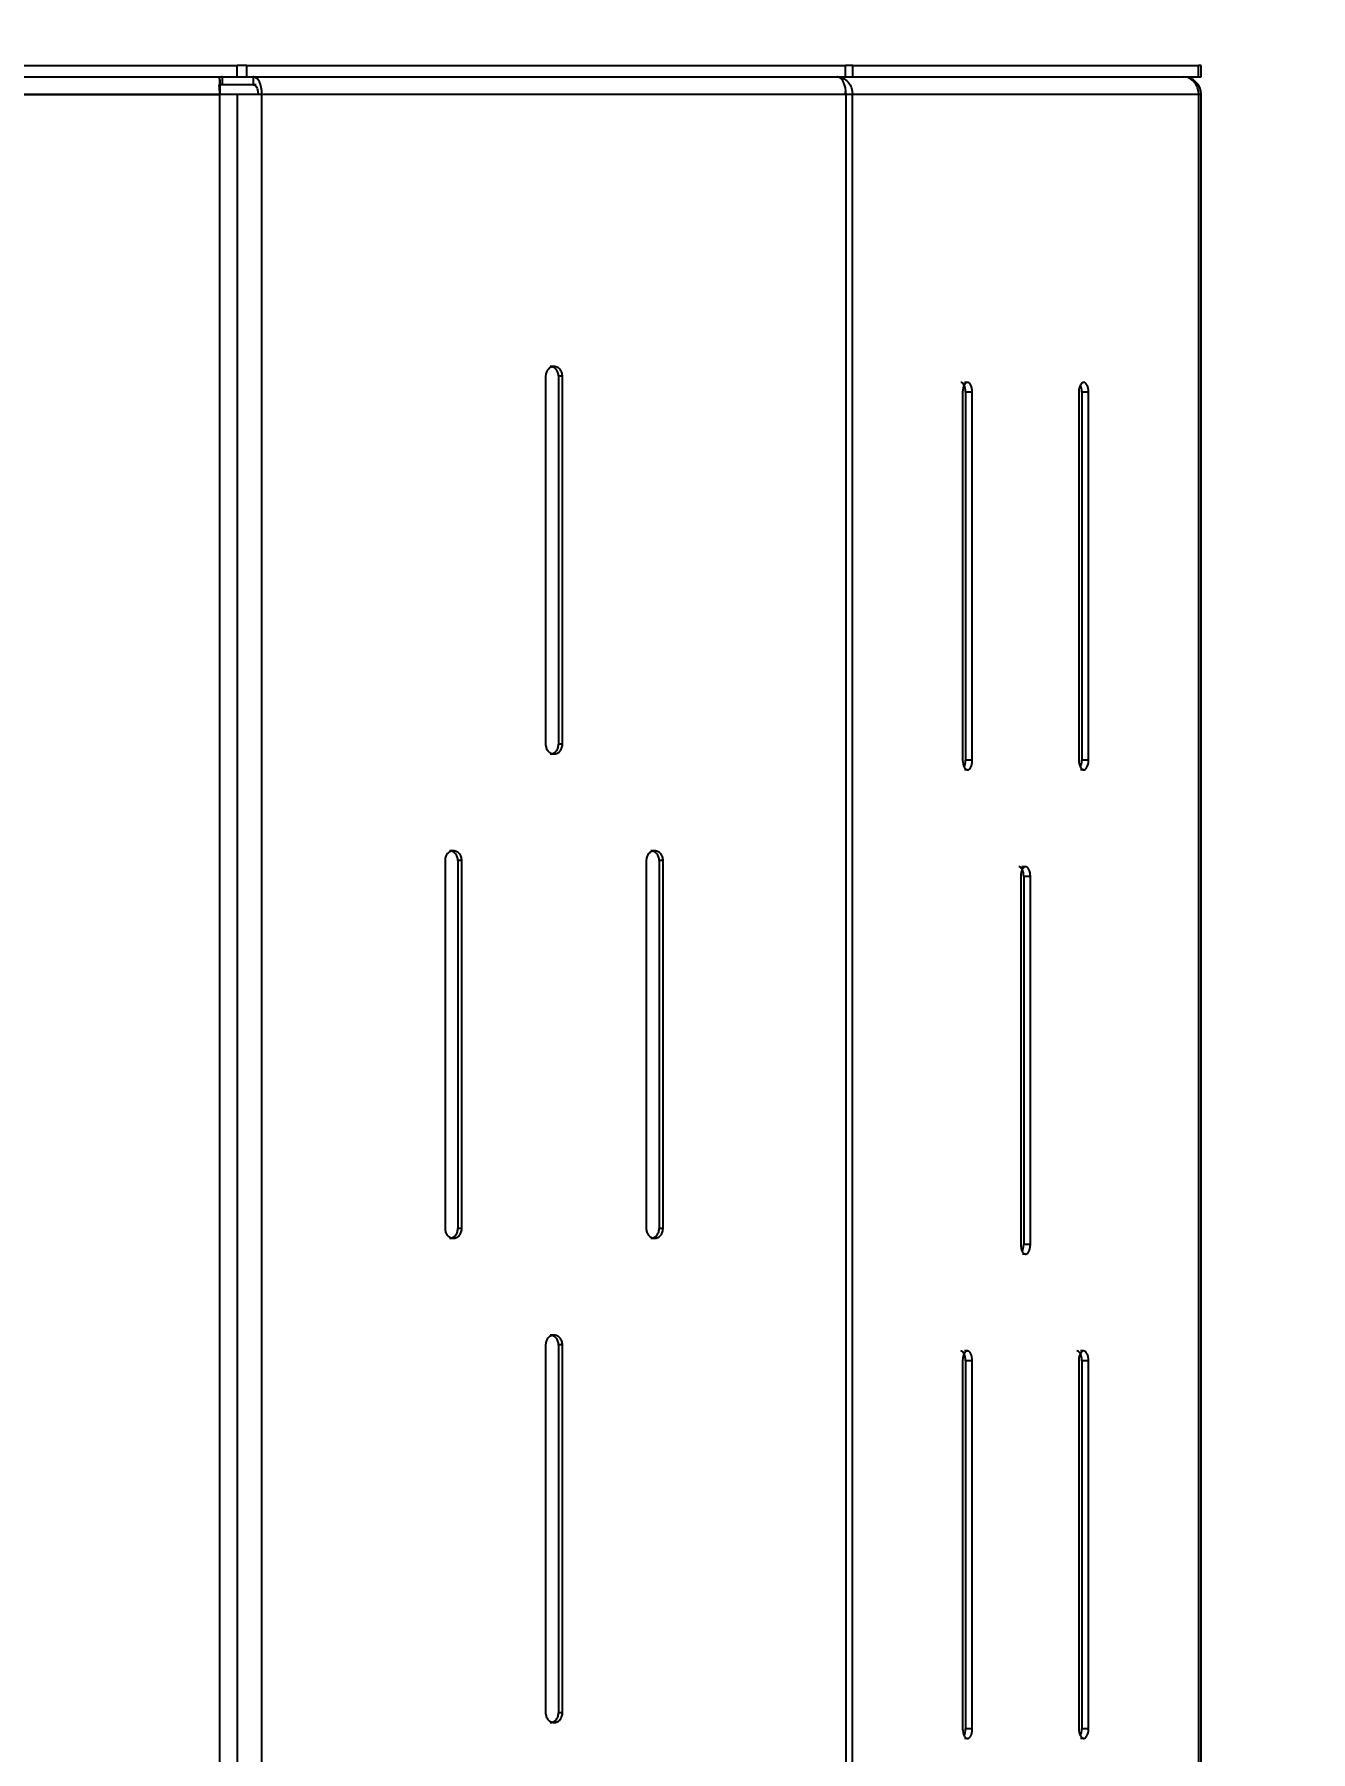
# Model space of a CAD drawing. Header units: millimetres. Extents: x 10366 to 13995, y 24552 to 29685.
# Drawn here: x 12905.9 to 13235.4, y 26584.9 to 27028.2 of the extents above; entities that cross this region are included whole.
import ezdxf

# ---------------------------------------------------------------- set-up
doc = ezdxf.new("R2010")
doc.units = ezdxf.units.MM
doc.header["$LTSCALE"] = 3
doc.layers.add('Default', color=7, linetype='Continuous')
doc.styles.get("Standard").update_dxf_attribs({"font": 'arial.ttf'})
doc.dimstyles.new('MATEUSZ', dxfattribs={"dimtxt": 35, "dimasz": 16, "dimexe": 0.18, "dimexo": 0.0625, "dimgap": 0.09, "dimtad": 0, "dimdec": 0, "dimdsep": 46, "dimtxsty": 'Standard', "dimblk": 'DOT', "dimcen": 0.09, "dimse1": 1, "dimse2": 1, "dimadec": 0, "dimazin": 0, "dimtfac": 1, "dimtdec": 0, "dimtofl": 0, "dimtmove": 0, "dimatfit": 3, "dimfxl": 1, "dimtolj": 1, "dimtzin": 0, "dimlwd": 9, "dimlwe": 9, "dimarcsym": 0})

# ---------------------------------------------------------------- blocks, each defined once
blk = doc.blocks.new('_Dot')
at = {"color": 0, "linetype": 'ByBlock', "lineweight": -2}
blk.add_line((-0.5, 0), (-1, 0), dxfattribs=at)
at = {"color": 0, "linetype": 'ByBlock', "const_width": 0.5}
blk.add_lwpolyline([(-0.25, 0, 1), (0.25, 0, 1)], format="xyb", close=True, dxfattribs=at)
blk = doc.blocks.new('*D28')
at = {"color": 0, "lineweight": 9, "transparency": 16777216}
for p, q in [((13327.85, 27004.16), (13327.85, 26708.71)), ((13327.85, 26336.16), (13327.85, 26631.61))]:
    blk.add_line(p, q, dxfattribs=at)
at = {"layer": 'Defpoints', "color": 0, "transparency": 16777216}
for p in [(13206.99, 27020.16), (13327.85, 27020.16), (13177.07, 26320.16)]:
    blk.add_point(p, dxfattribs=at)
at = {"color": 0, "lineweight": 9, "transparency": 16777216, "xscale": 16, "yscale": 16, "zscale": 16}
for p, rotation in [((13327.85, 27020.16), 90), ((13327.85, 26320.16), 270)]:
    blk.add_blockref('_Dot', p, dxfattribs=dict(at, rotation=rotation))
at = {"color": 0, "transparency": 16777216, "insert": (13327.85, 26670.16), "char_height": 35, "attachment_point": 5, "rotation": 90}
blk.add_mtext('\\A1;700', dxfattribs=at)

msp = doc.modelspace()

# ---------------------------------------------------------------- linework, layer by layer
at = {"layer": 'Default'}
for p, q in [((12779.75, 27020.16), (12958.24, 27020.16)), ((12779.75, 27017.16), (12958.24, 27017.16)), ((12954.4, 27017.16), (12954.4, 27015.16)), ((12958.24, 27017.16), (12958.24, 27020.16)), ((12960.74, 27017.16), (12960.74, 27020.16)), ((12960.74, 27020.16), (13115.32, 27020.16)), ((12960.74, 27017.16), (13115.32, 27017.16)), ((12962.4, 27017.16), (12962.4, 27015.16)), ((13115.32, 27017.16), (13115.32, 27020.16)), ((13117.15, 27017.16), (13117.15, 27020.16)), ((13117.15, 27020.16), (13206.4, 27020.16)), ((13117.15, 27017.16), (13206.4, 27017.16)), ((13206.4, 27017.16), (13206.4, 27020.16)), ((13207.07, 27017.16), (13207.07, 27020.16)), ((12784.24, 27012.67), (12953.74, 27012.67)), ((12953.73, 27012.67), (12784.25, 27012.67)), ((12953.73, 27016.41), (12953.73, 27012.68)), ((12953.73, 26397.16), (12953.73, 27012.67)), ((12963.13, 27015.16), (12954.4, 27015.16)), ((12962.4, 27015.16), (12954.4, 27015.16)), ((12958.22, 27012.67), (12958.22, 26397.16)), ((12963.13, 27015.16), (12962.4, 27015.16)), ((12964.65, 27012.67), (12963.65, 27012.67)), ((13115.44, 27012.67), (12964.65, 27012.67)), ((12964.65, 26397.16), (12964.65, 27012.67)), ((13115.44, 27012.67), (12964.65, 27012.67)), ((13117.08, 27012.67), (13115.35, 27012.67)), ((13115.44, 26397.16), (13115.44, 27012.67)), ((13206.47, 27012.67), (13117.08, 27012.67)), ((13206.47, 27012.67), (13117.08, 27012.67)), ((13117.08, 26397.16), (13117.08, 27012.67)), ((13207.07, 27012.67), (13206.19, 27012.67)), ((13206.47, 26397.16), (13206.47, 27012.67)), ((13207.07, 26397.16), (13207.07, 27012.67)), ((13040.04, 26942.42), (13039.04, 26942.42)), ((13037.88, 26939.92), (13037.88, 26844.92)), ((13041.21, 26939.92), (13041.21, 26844.92)), ((13042.21, 26939.92), (13041.21, 26939.92)), ((13042.21, 26844.92), (13042.21, 26939.92)), ((13146.77, 26938.32), (13146, 26938.32)), ((13145.52, 26935.82), (13145.52, 26840.82)), ((13146.29, 26935.82), (13146.29, 26840.82)), ((13148.02, 26935.82), (13146.29, 26935.82)), ((13148.02, 26840.82), (13148.02, 26935.82)), ((13175.52, 26935.82), (13175.52, 26840.82)), ((13176.29, 26935.82), (13176.29, 26840.82)), ((13178.02, 26935.82), (13176.29, 26935.82)), ((13178.02, 26840.82), (13178.02, 26935.82)), ((13042.21, 26844.92), (13041.21, 26844.92)), ((13040.04, 26842.42), (13039.04, 26842.42)), ((13148.02, 26840.82), (13146.29, 26840.82)), ((13178.02, 26840.82), (13176.29, 26840.82)), ((13146.77, 26838.32), (13146, 26838.32)), ((13176.77, 26838.32), (13175.99, 26838.32)), ((13014.06, 26817.42), (13013.06, 26817.42)), ((13066.02, 26817.42), (13065.02, 26817.42)), ((13011.9, 26814.92), (13011.9, 26719.92)), ((13015.23, 26814.92), (13015.23, 26719.92)), ((13016.23, 26814.92), (13015.23, 26814.92)), ((13016.23, 26719.92), (13016.23, 26814.92)), ((13063.86, 26814.92), (13063.86, 26719.92)), ((13067.19, 26814.92), (13067.19, 26719.92)), ((13068.19, 26814.92), (13067.19, 26814.92)), ((13068.19, 26719.92), (13068.19, 26814.92)), ((13161.77, 26813.32), (13160.79, 26813.32)), ((13160.52, 26810.82), (13160.52, 26715.82)), ((13161.29, 26810.82), (13161.29, 26715.82)), ((13163.02, 26810.82), (13161.29, 26810.82)), ((13163.02, 26715.82), (13163.02, 26810.82)), ((13016.23, 26719.92), (13015.23, 26719.92)), ((13068.19, 26719.92), (13067.19, 26719.92)), ((13014.06, 26717.42), (13013.06, 26717.42)), ((13066.02, 26717.42), (13065.02, 26717.42)), ((13163.02, 26715.82), (13161.29, 26715.82)), ((13161.77, 26713.32), (13161, 26713.32)), ((13037.88, 26689.92), (13037.88, 26594.92)), ((13040.04, 26692.42), (13039.04, 26692.42)), ((13041.21, 26689.92), (13041.21, 26594.92)), ((13042.21, 26689.92), (13041.21, 26689.92)), ((13042.21, 26594.92), (13042.21, 26689.92)), ((13145.52, 26685.82), (13145.52, 26590.82)), ((13146.77, 26688.32), (13146, 26688.32)), ((13146.29, 26685.82), (13146.29, 26590.82)), ((13148.02, 26685.82), (13146.29, 26685.82)), ((13148.02, 26590.82), (13148.02, 26685.82)), ((13175.52, 26685.82), (13175.52, 26590.82)), ((13176.77, 26688.32), (13175.99, 26688.32)), ((13176.29, 26685.82), (13176.29, 26590.82)), ((13178.02, 26685.82), (13176.29, 26685.82)), ((13178.02, 26590.82), (13178.02, 26685.82)), ((13040.04, 26592.42), (13039.04, 26592.42)), ((13042.21, 26594.92), (13041.21, 26594.92)), ((13146.77, 26588.32), (13146, 26588.32)), ((13148.02, 26590.82), (13146.29, 26590.82)), ((13176.77, 26588.32), (13175.99, 26588.32)), ((13178.02, 26590.82), (13176.29, 26590.82))]:
    msp.add_line(p, q, dxfattribs=at)
for points in [[(12954.4, 27017.16, 0), (12954.27, 27017.16, 0), (12954.14, 27017.13, 0), (12954.01, 27017.09, 0), (12953.88, 27017.04, 0), (12953.76, 27016.97, 0), (12953.63, 27016.89, 0), (12953.4, 27016.69, 0)], [(12953.73, 27016.41, 0), (12953.66, 27016.97, 0), (12953.64, 27017.05, 0), (12953.62, 27017.11, 0), (12953.61, 27017.14, 0), (12953.6, 27017.14, 0), (12953.6, 27017.15, 0), (12953.59, 27017.16, 0), (12953.59, 27017.16, 0), (12953.59, 27017.16, 0), (12953.58, 27017.16, 0), (12953.58, 27017.16, 0), (12953.58, 27017.16, 0), (12953.58, 27017.16, 0)], [(12960.74, 27020.16, 0), (12958.24, 27020.16, 0)], [(12958.24, 27017.16, 0), (12960.74, 27017.16, 0)], [(12964.65, 27012.67, 0), (12964.6, 27013.57, 0), (12964.47, 27014.42, 0), (12964.26, 27015.2, 0), (12963.98, 27015.88, 0), (12963.81, 27016.17, 0), (12963.63, 27016.43, 0), (12963.45, 27016.65, 0), (12963.25, 27016.83, 0), (12963.04, 27016.98, 0), (12962.83, 27017.08, 0), (12962.73, 27017.12, 0), (12962.62, 27017.14, 0), (12962.51, 27017.16, 0), (12962.4, 27017.16, 0)], [(13113.19, 27017.16, 0), (13113.54, 27017.14, 0), (13113.9, 27017.09, 0), (13114.26, 27016.99, 0), (13114.62, 27016.85, 0), (13114.98, 27016.66, 0), (13115.32, 27016.43, 0), (13115.64, 27016.16, 0), (13115.94, 27015.85, 0), (13116.21, 27015.5, 0), (13116.45, 27015.13, 0), (13116.65, 27014.74, 0), (13116.81, 27014.33, 0), (13116.93, 27013.91, 0), (13117.02, 27013.49, 0), (13117.08, 27012.67, 0)], [(13115.44, 27012.67, 0), (13115.4, 27013.49, 0), (13115.28, 27014.33, 0), (13115.07, 27015.13, 0), (13114.78, 27015.85, 0), (13114.61, 27016.16, 0), (13114.42, 27016.43, 0), (13114.22, 27016.66, 0), (13114.02, 27016.85, 0), (13113.81, 27016.99, 0), (13113.6, 27017.09, 0), (13113.5, 27017.12, 0), (13113.39, 27017.14, 0), (13113.29, 27017.16, 0), (13113.19, 27017.16, 0)], [(13117.15, 27020.16, 0), (13115.32, 27020.16, 0)], [(13115.32, 27017.16, 0), (13117.15, 27017.16, 0)], [(13206.47, 27012.67, 0), (13206.4, 27013.49, 0), (13206.19, 27014.33, 0), (13206.03, 27014.74, 0), (13205.83, 27015.13, 0), (13205.6, 27015.5, 0), (13205.33, 27015.85, 0), (13205.03, 27016.16, 0), (13204.7, 27016.43, 0), (13204.36, 27016.66, 0), (13204.01, 27016.85, 0), (13203.65, 27016.99, 0), (13203.28, 27017.09, 0), (13202.93, 27017.14, 0), (13202.58, 27017.16, 0)], [(13207.07, 27020.16, 0), (13207.07, 27020.16, 0), (13207.07, 27020.16, 0), (13207.07, 27020.16, 0), (13207.07, 27020.16, 0), (13207.07, 27020.16, 0), (13207.07, 27020.16, 0), (13207.07, 27020.16, 0), (13207.07, 27020.16, 0), (13207.07, 27020.16, 0), (13207.07, 27020.16, 0), (13207.07, 27020.16, 0), (13207.07, 27020.16, 0), (13207.06, 27020.16, 0), (13207.05, 27020.16, 0), (13206.99, 27020.16, 0), (13206.4, 27020.16, 0)], [(13206.4, 27017.16, 0), (13207.07, 27017.16, 0)], [(12953.73, 27012.68, 0), (12953.68, 27014.44, 0), (12953.63, 27014.98, 0), (12953.61, 27015.12, 0), (12953.6, 27015.14, 0), (12953.59, 27015.15, 0), (12953.59, 27015.16, 0), (12953.59, 27015.16, 0), (12953.58, 27015.16, 0), (12953.58, 27015.16, 0), (12953.58, 27015.16, 0), (12953.58, 27015.16, 0), (12953.58, 27015.16, 0), (12953.58, 27015.16, 0), (12953.58, 27015.16, 0)], [(12953.74, 27012.67, 0), (12953.73, 27016.41, 0)], [(12958.06, 27012.67, 0), (12958.22, 27012.67, 0), (12958.22, 27012.67, 0), (12958.22, 27012.67, 0), (12958.22, 27012.67, 0), (12958.22, 27012.67, 0), (12958.22, 27012.67, 0), (12958.22, 27012.67, 0), (12958.22, 27012.67, 0), (12958.22, 27012.67, 0), (12958.22, 27012.67, 0), (12958.22, 27012.67, 0), (12958.22, 27012.67, 0), (12958.22, 27012.67, 0), (12958.22, 27012.67, 0), (12958.22, 27012.67, 0), (12958.22, 27012.67, 0), (12958.22, 27012.67, 0), (12958.22, 27012.67, 0), (12958.22, 27012.67, 0), (12958.21, 27012.67, 0), (12958.17, 27012.67, 0), (12957.76, 27012.67, 0), (12953.73, 27012.67, 0)], [(12954.4, 27015.16, 0), (12954.31, 27015.16, 0), (12954.23, 27015.14, 0), (12954.14, 27015.11, 0), (12954.05, 27015.06, 0), (12953.97, 27015.01, 0), (12953.89, 27014.94, 0), (12953.81, 27014.86, 0), (12953.74, 27014.78, 0)], [(12964.65, 27012.67, 0), (12958.06, 27012.67, 0)], [(12962.4, 27015.16, 0), (12962.46, 27015.16, 0), (12962.53, 27015.15, 0), (12962.59, 27015.13, 0), (12962.65, 27015.11, 0), (12962.77, 27015.05, 0), (12962.89, 27014.97, 0), (12963, 27014.86, 0), (12963.1, 27014.73, 0), (12963.2, 27014.58, 0), (12963.37, 27014.23, 0), (12963.5, 27013.83, 0), (12963.6, 27013.38, 0), (12963.65, 27012.67, 0)], [(13115.35, 27012.67, 0), (13115.32, 27013.06, 0), (13115.25, 27013.43, 0)], [(13117.08, 27012.67, 0), (13115.44, 27012.67, 0)], [(13207.07, 27012.67, 0), (13207.07, 27012.67, 0), (13207.07, 27012.67, 0), (13207.07, 27012.67, 0), (13207.07, 27012.67, 0), (13207.07, 27012.67, 0), (13207.07, 27012.67, 0), (13207.07, 27012.67, 0), (13207.07, 27012.67, 0), (13207.07, 27012.67, 0), (13207.07, 27012.67, 0), (13207.07, 27012.67, 0), (13207.07, 27012.67, 0), (13207.06, 27012.67, 0), (13207.05, 27012.67, 0), (13207, 27012.67, 0), (13206.47, 27012.67, 0)], [(13040.04, 26942.42, 0), (13039.85, 26942.41, 0), (13039.65, 26942.38, 0), (13039.46, 26942.33, 0), (13039.27, 26942.25, 0), (13039.09, 26942.16, 0), (13038.91, 26942.05, 0), (13038.74, 26941.92, 0), (13038.59, 26941.77, 0), (13038.44, 26941.6, 0), (13038.3, 26941.41, 0), (13038.19, 26941.21, 0), (13038.09, 26941, 0), (13038.01, 26940.77, 0), (13037.94, 26940.52, 0), (13037.9, 26940.25, 0), (13037.88, 26939.92, 0)], [(13041.21, 26939.92, 0), (13041.21, 26939.98, 0), (13041.17, 26940.4, 0), (13041.12, 26940.63, 0), (13041.05, 26940.86, 0), (13040.95, 26941.09, 0), (13040.84, 26941.31, 0), (13040.7, 26941.52, 0), (13040.55, 26941.72, 0), (13040.37, 26941.89, 0), (13040.18, 26942.05, 0), (13039.97, 26942.18, 0), (13039.75, 26942.28, 0), (13039.52, 26942.36, 0), (13039.28, 26942.4, 0), (13039.04, 26942.42, 0)], [(13042.21, 26939.92, 0), (13042.21, 26939.98, 0), (13042.17, 26940.4, 0), (13042.12, 26940.63, 0), (13042.05, 26940.86, 0), (13041.95, 26941.09, 0), (13041.84, 26941.31, 0), (13041.7, 26941.52, 0), (13041.55, 26941.72, 0), (13041.37, 26941.89, 0), (13041.18, 26942.05, 0), (13040.97, 26942.18, 0), (13040.75, 26942.28, 0), (13040.52, 26942.36, 0), (13040.28, 26942.4, 0), (13040.04, 26942.42, 0)], [(13146.29, 26935.82, 0), (13146.27, 26936.31, 0), (13146.2, 26936.76, 0), (13146.09, 26937.19, 0), (13145.94, 26937.57, 0), (13145.85, 26937.73, 0), (13145.75, 26937.88, 0), (13145.64, 26938.01, 0), (13145.53, 26938.12, 0), (13145.41, 26938.21, 0), (13145.29, 26938.27, 0), (13145.23, 26938.29, 0), (13145.17, 26938.31, 0), (13145.1, 26938.32, 0), (13145.04, 26938.32, 0)], [(13146.77, 26938.32, 0), (13146.72, 26938.32, 0), (13146.66, 26938.31, 0), (13146.55, 26938.28, 0), (13146.44, 26938.23, 0), (13146.33, 26938.16, 0), (13146.22, 26938.07, 0), (13146.12, 26937.95, 0), (13146.02, 26937.82, 0), (13145.93, 26937.67, 0), (13145.77, 26937.31, 0), (13145.65, 26936.9, 0), (13145.56, 26936.43, 0), (13145.52, 26935.82, 0)], [(13148.02, 26935.82, 0), (13148.02, 26935.89, 0), (13148, 26936.3, 0), (13147.93, 26936.77, 0), (13147.81, 26937.22, 0), (13147.64, 26937.62, 0), (13147.54, 26937.8, 0), (13147.43, 26937.95, 0), (13147.31, 26938.08, 0), (13147.18, 26938.19, 0), (13147.12, 26938.23, 0), (13147.05, 26938.26, 0), (13146.98, 26938.29, 0), (13146.91, 26938.31, 0), (13146.84, 26938.32, 0), (13146.77, 26938.32, 0)], [(13176.77, 26938.32, 0), (13176.72, 26938.32, 0), (13176.66, 26938.31, 0), (13176.55, 26938.28, 0), (13176.44, 26938.23, 0), (13176.33, 26938.16, 0), (13176.22, 26938.07, 0), (13176.12, 26937.95, 0), (13176.02, 26937.82, 0), (13175.93, 26937.67, 0), (13175.77, 26937.31, 0), (13175.65, 26936.9, 0), (13175.56, 26936.43, 0), (13175.52, 26935.82, 0)], [(13176.29, 26935.82, 0), (13176.27, 26936.33, 0), (13176.19, 26936.8, 0), (13176.07, 26937.24, 0), (13175.91, 26937.63, 0)], [(13178.02, 26935.82, 0), (13178.02, 26935.89, 0), (13178, 26936.3, 0), (13177.93, 26936.77, 0), (13177.81, 26937.22, 0), (13177.64, 26937.62, 0), (13177.54, 26937.8, 0), (13177.43, 26937.95, 0), (13177.31, 26938.08, 0), (13177.18, 26938.19, 0), (13177.12, 26938.23, 0), (13177.05, 26938.26, 0), (13176.98, 26938.29, 0), (13176.91, 26938.31, 0), (13176.84, 26938.32, 0), (13176.77, 26938.32, 0)], [(13037.88, 26844.92, 0), (13037.88, 26844.86, 0), (13037.92, 26844.44, 0), (13037.97, 26844.21, 0), (13038.04, 26843.98, 0), (13038.13, 26843.74, 0), (13038.25, 26843.52, 0), (13038.38, 26843.31, 0), (13038.54, 26843.12, 0), (13038.71, 26842.94, 0), (13038.91, 26842.79, 0), (13039.12, 26842.66, 0), (13039.34, 26842.56, 0), (13039.56, 26842.48, 0), (13039.8, 26842.43, 0), (13040.04, 26842.42, 0)], [(13039.04, 26842.42, 0), (13039.24, 26842.43, 0), (13039.43, 26842.46, 0), (13039.62, 26842.51, 0), (13039.82, 26842.58, 0), (13040, 26842.68, 0), (13040.17, 26842.79, 0), (13040.34, 26842.92, 0), (13040.5, 26843.07, 0), (13040.65, 26843.24, 0), (13040.78, 26843.43, 0), (13040.9, 26843.63, 0), (13041, 26843.84, 0), (13041.08, 26844.07, 0), (13041.14, 26844.31, 0), (13041.19, 26844.58, 0), (13041.21, 26844.92, 0)], [(13040.04, 26842.42, 0), (13040.24, 26842.43, 0), (13040.43, 26842.46, 0), (13040.62, 26842.51, 0), (13040.82, 26842.58, 0), (13041, 26842.68, 0), (13041.17, 26842.79, 0), (13041.34, 26842.92, 0), (13041.5, 26843.07, 0), (13041.65, 26843.24, 0), (13041.78, 26843.43, 0), (13041.9, 26843.63, 0), (13042, 26843.84, 0), (13042.08, 26844.07, 0), (13042.14, 26844.31, 0), (13042.19, 26844.58, 0), (13042.21, 26844.92, 0)], [(13145.52, 26840.82, 0), (13145.52, 26840.76, 0), (13145.55, 26840.35, 0), (13145.62, 26839.88, 0), (13145.74, 26839.43, 0), (13145.91, 26839.02, 0), (13146.01, 26838.85, 0), (13146.12, 26838.69, 0), (13146.24, 26838.56, 0), (13146.37, 26838.46, 0), (13146.43, 26838.42, 0), (13146.5, 26838.38, 0), (13146.57, 26838.36, 0), (13146.63, 26838.34, 0), (13146.7, 26838.33, 0), (13146.77, 26838.32, 0)], [(13145.91, 26839.02, 0), (13146.07, 26839.4, 0), (13146.19, 26839.85, 0), (13146.27, 26840.33, 0), (13146.29, 26840.82, 0)], [(13146.77, 26838.32, 0), (13146.83, 26838.33, 0), (13146.89, 26838.33, 0), (13147, 26838.36, 0), (13147.11, 26838.42, 0), (13147.22, 26838.49, 0), (13147.33, 26838.58, 0), (13147.43, 26838.69, 0), (13147.52, 26838.83, 0), (13147.61, 26838.97, 0), (13147.78, 26839.33, 0), (13147.9, 26839.75, 0), (13147.99, 26840.22, 0), (13148.02, 26840.82, 0)], [(13175.52, 26840.82, 0), (13175.52, 26840.76, 0), (13175.55, 26840.35, 0), (13175.62, 26839.88, 0), (13175.74, 26839.43, 0), (13175.91, 26839.02, 0), (13176.01, 26838.85, 0), (13176.12, 26838.69, 0), (13176.24, 26838.56, 0), (13176.37, 26838.46, 0), (13176.43, 26838.42, 0), (13176.5, 26838.38, 0), (13176.57, 26838.36, 0), (13176.63, 26838.34, 0), (13176.7, 26838.33, 0), (13176.77, 26838.32, 0)], [(13175.91, 26839.02, 0), (13176.07, 26839.4, 0), (13176.19, 26839.85, 0), (13176.27, 26840.33, 0), (13176.29, 26840.82, 0)], [(13176.77, 26838.32, 0), (13176.83, 26838.33, 0), (13176.89, 26838.33, 0), (13177, 26838.36, 0), (13177.11, 26838.42, 0), (13177.22, 26838.49, 0), (13177.33, 26838.58, 0), (13177.43, 26838.69, 0), (13177.52, 26838.83, 0), (13177.61, 26838.97, 0), (13177.78, 26839.33, 0), (13177.9, 26839.75, 0), (13177.99, 26840.22, 0), (13178.02, 26840.82, 0)], [(13014.06, 26817.42, 0), (13013.87, 26817.41, 0), (13013.67, 26817.38, 0), (13013.48, 26817.33, 0), (13013.29, 26817.25, 0), (13013.11, 26817.16, 0), (13012.93, 26817.05, 0), (13012.76, 26816.92, 0), (13012.6, 26816.77, 0), (13012.46, 26816.6, 0), (13012.32, 26816.41, 0), (13012.21, 26816.21, 0), (13012.11, 26816, 0), (13012.03, 26815.77, 0), (13011.96, 26815.52, 0), (13011.92, 26815.25, 0), (13011.9, 26814.92, 0)], [(13015.23, 26814.92, 0), (13015.23, 26814.98, 0), (13015.19, 26815.4, 0), (13015.14, 26815.63, 0), (13015.07, 26815.86, 0), (13014.97, 26816.09, 0), (13014.86, 26816.31, 0), (13014.72, 26816.52, 0), (13014.56, 26816.72, 0), (13014.39, 26816.89, 0), (13014.2, 26817.05, 0), (13013.99, 26817.18, 0), (13013.77, 26817.28, 0), (13013.54, 26817.36, 0), (13013.3, 26817.4, 0), (13013.06, 26817.42, 0)], [(13016.23, 26814.92, 0), (13016.23, 26814.98, 0), (13016.19, 26815.4, 0), (13016.14, 26815.63, 0), (13016.07, 26815.86, 0), (13015.97, 26816.09, 0), (13015.86, 26816.31, 0), (13015.72, 26816.52, 0), (13015.56, 26816.72, 0), (13015.39, 26816.89, 0), (13015.2, 26817.05, 0), (13014.99, 26817.18, 0), (13014.77, 26817.28, 0), (13014.54, 26817.36, 0), (13014.3, 26817.4, 0), (13014.06, 26817.42, 0)], [(13066.02, 26817.42, 0), (13065.83, 26817.41, 0), (13065.63, 26817.38, 0), (13065.44, 26817.33, 0), (13065.25, 26817.25, 0), (13065.07, 26817.16, 0), (13064.89, 26817.05, 0), (13064.72, 26816.92, 0), (13064.57, 26816.77, 0), (13064.42, 26816.6, 0), (13064.28, 26816.41, 0), (13064.17, 26816.21, 0), (13064.07, 26816, 0), (13063.99, 26815.77, 0), (13063.92, 26815.52, 0), (13063.88, 26815.25, 0), (13063.86, 26814.92, 0)], [(13067.19, 26814.92, 0), (13067.19, 26814.98, 0), (13067.15, 26815.4, 0), (13067.1, 26815.63, 0), (13067.03, 26815.86, 0), (13066.94, 26816.09, 0), (13066.82, 26816.31, 0), (13066.68, 26816.52, 0), (13066.53, 26816.72, 0), (13066.35, 26816.89, 0), (13066.16, 26817.05, 0), (13065.95, 26817.18, 0), (13065.73, 26817.28, 0), (13065.5, 26817.36, 0), (13065.26, 26817.4, 0), (13065.02, 26817.42, 0)], [(13068.19, 26814.92, 0), (13068.19, 26814.98, 0), (13068.15, 26815.4, 0), (13068.1, 26815.63, 0), (13068.03, 26815.86, 0), (13067.94, 26816.09, 0), (13067.82, 26816.31, 0), (13067.68, 26816.52, 0), (13067.53, 26816.72, 0), (13067.35, 26816.89, 0), (13067.16, 26817.05, 0), (13066.95, 26817.18, 0), (13066.73, 26817.28, 0), (13066.5, 26817.36, 0), (13066.26, 26817.4, 0), (13066.02, 26817.42, 0)], [(13161.29, 26810.82, 0), (13161.27, 26811.31, 0), (13161.2, 26811.76, 0), (13161.09, 26812.19, 0), (13160.94, 26812.57, 0), (13160.85, 26812.73, 0), (13160.75, 26812.88, 0), (13160.64, 26813.01, 0), (13160.53, 26813.12, 0), (13160.41, 26813.21, 0), (13160.29, 26813.27, 0), (13160.23, 26813.29, 0), (13160.17, 26813.31, 0), (13160.1, 26813.32, 0), (13160.04, 26813.32, 0)], [(13161.77, 26813.32, 0), (13161.72, 26813.32, 0), (13161.66, 26813.31, 0), (13161.55, 26813.28, 0), (13161.44, 26813.23, 0), (13161.33, 26813.16, 0), (13161.22, 26813.07, 0), (13161.12, 26812.95, 0), (13161.02, 26812.82, 0), (13160.93, 26812.67, 0), (13160.77, 26812.31, 0), (13160.65, 26811.9, 0), (13160.56, 26811.43, 0), (13160.52, 26810.82, 0)], [(13163.02, 26810.82, 0), (13163.02, 26810.89, 0), (13163, 26811.3, 0), (13162.93, 26811.77, 0), (13162.81, 26812.22, 0), (13162.64, 26812.62, 0), (13162.54, 26812.8, 0), (13162.43, 26812.95, 0), (13162.31, 26813.08, 0), (13162.18, 26813.19, 0), (13162.12, 26813.23, 0), (13162.05, 26813.26, 0), (13161.98, 26813.29, 0), (13161.91, 26813.31, 0), (13161.84, 26813.32, 0), (13161.77, 26813.32, 0)], [(13011.9, 26719.92, 0), (13011.9, 26719.86, 0), (13011.94, 26719.44, 0), (13011.99, 26719.21, 0), (13012.06, 26718.98, 0), (13012.15, 26718.74, 0), (13012.27, 26718.52, 0), (13012.4, 26718.31, 0), (13012.56, 26718.12, 0), (13012.73, 26717.94, 0), (13012.93, 26717.79, 0), (13013.13, 26717.66, 0), (13013.35, 26717.56, 0), (13013.58, 26717.48, 0), (13013.82, 26717.43, 0), (13014.06, 26717.42, 0)], [(13013.06, 26717.42, 0), (13013.26, 26717.43, 0), (13013.45, 26717.46, 0), (13013.64, 26717.51, 0), (13013.84, 26717.58, 0), (13014.02, 26717.68, 0), (13014.19, 26717.79, 0), (13014.36, 26717.92, 0), (13014.52, 26718.07, 0), (13014.66, 26718.24, 0), (13014.8, 26718.43, 0), (13014.92, 26718.63, 0), (13015.02, 26718.84, 0), (13015.1, 26719.07, 0), (13015.16, 26719.31, 0), (13015.21, 26719.58, 0), (13015.23, 26719.92, 0)], [(13014.06, 26717.42, 0), (13014.26, 26717.43, 0), (13014.45, 26717.46, 0), (13014.64, 26717.51, 0), (13014.84, 26717.58, 0), (13015.02, 26717.68, 0), (13015.19, 26717.79, 0), (13015.36, 26717.92, 0), (13015.52, 26718.07, 0), (13015.66, 26718.24, 0), (13015.8, 26718.43, 0), (13015.92, 26718.63, 0), (13016.02, 26718.84, 0), (13016.1, 26719.07, 0), (13016.16, 26719.31, 0), (13016.21, 26719.58, 0), (13016.23, 26719.92, 0)], [(13063.86, 26719.92, 0), (13063.86, 26719.86, 0), (13063.9, 26719.44, 0), (13063.95, 26719.21, 0), (13064.02, 26718.98, 0), (13064.11, 26718.74, 0), (13064.23, 26718.52, 0), (13064.36, 26718.31, 0), (13064.52, 26718.12, 0), (13064.7, 26717.94, 0), (13064.89, 26717.79, 0), (13065.1, 26717.66, 0), (13065.32, 26717.56, 0), (13065.55, 26717.48, 0), (13065.78, 26717.43, 0), (13066.02, 26717.42, 0)], [(13065.02, 26717.42, 0), (13065.22, 26717.43, 0), (13065.41, 26717.46, 0), (13065.61, 26717.51, 0), (13065.8, 26717.58, 0), (13065.98, 26717.68, 0), (13066.16, 26717.79, 0), (13066.32, 26717.92, 0), (13066.48, 26718.07, 0), (13066.63, 26718.24, 0), (13066.76, 26718.43, 0), (13066.88, 26718.63, 0), (13066.98, 26718.84, 0), (13067.06, 26719.07, 0), (13067.12, 26719.31, 0), (13067.17, 26719.58, 0), (13067.19, 26719.92, 0)], [(13066.02, 26717.42, 0), (13066.22, 26717.43, 0), (13066.41, 26717.46, 0), (13066.61, 26717.51, 0), (13066.8, 26717.58, 0), (13066.98, 26717.68, 0), (13067.16, 26717.79, 0), (13067.32, 26717.92, 0), (13067.48, 26718.07, 0), (13067.63, 26718.24, 0), (13067.76, 26718.43, 0), (13067.88, 26718.63, 0), (13067.98, 26718.84, 0), (13068.06, 26719.07, 0), (13068.12, 26719.31, 0), (13068.17, 26719.58, 0), (13068.19, 26719.92, 0)], [(13160.52, 26715.82, 0), (13160.52, 26715.76, 0), (13160.55, 26715.35, 0), (13160.62, 26714.88, 0), (13160.74, 26714.43, 0), (13160.91, 26714.02, 0), (13161.01, 26713.85, 0), (13161.12, 26713.69, 0), (13161.24, 26713.56, 0), (13161.37, 26713.46, 0), (13161.43, 26713.42, 0), (13161.5, 26713.38, 0), (13161.57, 26713.36, 0), (13161.63, 26713.34, 0), (13161.7, 26713.33, 0), (13161.77, 26713.32, 0)], [(13160.91, 26714.02, 0), (13161.07, 26714.4, 0), (13161.19, 26714.85, 0), (13161.27, 26715.33, 0), (13161.29, 26715.82, 0)], [(13161.77, 26713.32, 0), (13161.83, 26713.33, 0), (13161.89, 26713.33, 0), (13162, 26713.36, 0), (13162.11, 26713.42, 0), (13162.22, 26713.49, 0), (13162.33, 26713.58, 0), (13162.43, 26713.69, 0), (13162.52, 26713.83, 0), (13162.61, 26713.97, 0), (13162.78, 26714.33, 0), (13162.9, 26714.75, 0), (13162.99, 26715.22, 0), (13163.02, 26715.82, 0)], [(13040.04, 26692.42, 0), (13039.85, 26692.41, 0), (13039.65, 26692.38, 0), (13039.46, 26692.33, 0), (13039.27, 26692.25, 0), (13039.09, 26692.16, 0), (13038.91, 26692.05, 0), (13038.74, 26691.92, 0), (13038.59, 26691.77, 0), (13038.44, 26691.6, 0), (13038.3, 26691.41, 0), (13038.19, 26691.21, 0), (13038.09, 26691, 0), (13038.01, 26690.77, 0), (13037.94, 26690.52, 0), (13037.9, 26690.25, 0), (13037.88, 26689.92, 0)], [(13041.21, 26689.92, 0), (13041.21, 26689.98, 0), (13041.17, 26690.4, 0), (13041.12, 26690.63, 0), (13041.05, 26690.86, 0), (13040.95, 26691.09, 0), (13040.84, 26691.31, 0), (13040.7, 26691.52, 0), (13040.55, 26691.72, 0), (13040.37, 26691.89, 0), (13040.18, 26692.05, 0), (13039.97, 26692.18, 0), (13039.75, 26692.28, 0), (13039.52, 26692.36, 0), (13039.28, 26692.4, 0), (13039.04, 26692.42, 0)], [(13042.21, 26689.92, 0), (13042.21, 26689.98, 0), (13042.17, 26690.4, 0), (13042.12, 26690.63, 0), (13042.05, 26690.86, 0), (13041.95, 26691.09, 0), (13041.84, 26691.31, 0), (13041.7, 26691.52, 0), (13041.55, 26691.72, 0), (13041.37, 26691.89, 0), (13041.18, 26692.05, 0), (13040.97, 26692.18, 0), (13040.75, 26692.28, 0), (13040.52, 26692.36, 0), (13040.28, 26692.4, 0), (13040.04, 26692.42, 0)], [(13146.29, 26685.82, 0), (13146.27, 26686.31, 0), (13146.2, 26686.76, 0), (13146.09, 26687.19, 0), (13145.94, 26687.57, 0), (13145.85, 26687.73, 0), (13145.75, 26687.88, 0), (13145.64, 26688.01, 0), (13145.53, 26688.12, 0), (13145.41, 26688.21, 0), (13145.29, 26688.27, 0), (13145.23, 26688.29, 0), (13145.17, 26688.31, 0), (13145.1, 26688.32, 0), (13145.04, 26688.32, 0)], [(13146.77, 26688.32, 0), (13146.72, 26688.32, 0), (13146.66, 26688.31, 0), (13146.55, 26688.28, 0), (13146.44, 26688.23, 0), (13146.33, 26688.16, 0), (13146.22, 26688.07, 0), (13146.12, 26687.95, 0), (13146.02, 26687.82, 0), (13145.93, 26687.67, 0), (13145.77, 26687.31, 0), (13145.65, 26686.9, 0), (13145.56, 26686.43, 0), (13145.52, 26685.82, 0)], [(13148.02, 26685.82, 0), (13148.02, 26685.89, 0), (13148, 26686.3, 0), (13147.93, 26686.77, 0), (13147.81, 26687.22, 0), (13147.64, 26687.62, 0), (13147.54, 26687.8, 0), (13147.43, 26687.95, 0), (13147.31, 26688.08, 0), (13147.18, 26688.19, 0), (13147.12, 26688.23, 0), (13147.05, 26688.26, 0), (13146.98, 26688.29, 0), (13146.91, 26688.31, 0), (13146.84, 26688.32, 0), (13146.77, 26688.32, 0)], [(13176.29, 26685.82, 0), (13176.27, 26686.31, 0), (13176.2, 26686.76, 0), (13176.09, 26687.19, 0), (13175.94, 26687.57, 0), (13175.85, 26687.73, 0), (13175.75, 26687.88, 0), (13175.64, 26688.01, 0), (13175.53, 26688.12, 0), (13175.41, 26688.21, 0), (13175.29, 26688.27, 0), (13175.23, 26688.29, 0), (13175.17, 26688.31, 0), (13175.1, 26688.32, 0), (13175.04, 26688.32, 0)], [(13176.77, 26688.32, 0), (13176.72, 26688.32, 0), (13176.66, 26688.31, 0), (13176.55, 26688.28, 0), (13176.44, 26688.23, 0), (13176.33, 26688.16, 0), (13176.22, 26688.07, 0), (13176.12, 26687.95, 0), (13176.02, 26687.82, 0), (13175.93, 26687.67, 0), (13175.77, 26687.31, 0), (13175.65, 26686.9, 0), (13175.56, 26686.43, 0), (13175.52, 26685.82, 0)], [(13178.02, 26685.82, 0), (13178.02, 26685.89, 0), (13178, 26686.3, 0), (13177.93, 26686.77, 0), (13177.81, 26687.22, 0), (13177.64, 26687.62, 0), (13177.54, 26687.8, 0), (13177.43, 26687.95, 0), (13177.31, 26688.08, 0), (13177.18, 26688.19, 0), (13177.12, 26688.23, 0), (13177.05, 26688.26, 0), (13176.98, 26688.29, 0), (13176.91, 26688.31, 0), (13176.84, 26688.32, 0), (13176.77, 26688.32, 0)], [(13037.88, 26594.92, 0), (13037.88, 26594.86, 0), (13037.92, 26594.44, 0), (13037.97, 26594.21, 0), (13038.04, 26593.98, 0), (13038.13, 26593.74, 0), (13038.25, 26593.52, 0), (13038.38, 26593.31, 0), (13038.54, 26593.12, 0), (13038.71, 26592.94, 0), (13038.91, 26592.79, 0), (13039.12, 26592.66, 0), (13039.34, 26592.56, 0), (13039.56, 26592.48, 0), (13039.8, 26592.43, 0), (13040.04, 26592.42, 0)], [(13039.04, 26592.42, 0), (13039.24, 26592.43, 0), (13039.43, 26592.46, 0), (13039.62, 26592.51, 0), (13039.82, 26592.58, 0), (13040, 26592.68, 0), (13040.17, 26592.79, 0), (13040.34, 26592.92, 0), (13040.5, 26593.07, 0), (13040.65, 26593.24, 0), (13040.78, 26593.43, 0), (13040.9, 26593.63, 0), (13041, 26593.84, 0), (13041.08, 26594.07, 0), (13041.14, 26594.31, 0), (13041.19, 26594.58, 0), (13041.21, 26594.92, 0)], [(13040.04, 26592.42, 0), (13040.24, 26592.43, 0), (13040.43, 26592.46, 0), (13040.62, 26592.51, 0), (13040.82, 26592.58, 0), (13041, 26592.68, 0), (13041.17, 26592.79, 0), (13041.34, 26592.92, 0), (13041.5, 26593.07, 0), (13041.65, 26593.24, 0), (13041.78, 26593.43, 0), (13041.9, 26593.63, 0), (13042, 26593.84, 0), (13042.08, 26594.07, 0), (13042.14, 26594.31, 0), (13042.19, 26594.58, 0), (13042.21, 26594.92, 0)], [(13145.52, 26590.82, 0), (13145.52, 26590.76, 0), (13145.55, 26590.35, 0), (13145.62, 26589.88, 0), (13145.74, 26589.43, 0), (13145.91, 26589.02, 0), (13146.01, 26588.85, 0), (13146.12, 26588.69, 0), (13146.24, 26588.56, 0), (13146.37, 26588.46, 0), (13146.43, 26588.42, 0), (13146.5, 26588.38, 0), (13146.57, 26588.36, 0), (13146.63, 26588.34, 0), (13146.7, 26588.33, 0), (13146.77, 26588.32, 0)], [(13145.91, 26589.02, 0), (13146.07, 26589.4, 0), (13146.19, 26589.85, 0), (13146.27, 26590.33, 0), (13146.29, 26590.82, 0)], [(13146.77, 26588.32, 0), (13146.83, 26588.33, 0), (13146.89, 26588.33, 0), (13147, 26588.36, 0), (13147.11, 26588.42, 0), (13147.22, 26588.49, 0), (13147.33, 26588.58, 0), (13147.43, 26588.69, 0), (13147.52, 26588.83, 0), (13147.61, 26588.97, 0), (13147.78, 26589.33, 0), (13147.9, 26589.75, 0), (13147.99, 26590.22, 0), (13148.02, 26590.82, 0)], [(13175.52, 26590.82, 0), (13175.52, 26590.76, 0), (13175.55, 26590.35, 0), (13175.62, 26589.88, 0), (13175.74, 26589.43, 0), (13175.91, 26589.02, 0), (13176.01, 26588.85, 0), (13176.12, 26588.69, 0), (13176.24, 26588.56, 0), (13176.37, 26588.46, 0), (13176.43, 26588.42, 0), (13176.5, 26588.38, 0), (13176.57, 26588.36, 0), (13176.63, 26588.34, 0), (13176.7, 26588.33, 0), (13176.77, 26588.32, 0)], [(13175.91, 26589.02, 0), (13176.07, 26589.4, 0), (13176.19, 26589.85, 0), (13176.27, 26590.33, 0), (13176.29, 26590.82, 0)], [(13176.77, 26588.32, 0), (13176.83, 26588.33, 0), (13176.89, 26588.33, 0), (13177, 26588.36, 0), (13177.11, 26588.42, 0), (13177.22, 26588.49, 0), (13177.33, 26588.58, 0), (13177.43, 26588.69, 0), (13177.52, 26588.83, 0), (13177.61, 26588.97, 0), (13177.78, 26589.33, 0), (13177.9, 26589.75, 0), (13177.99, 26590.22, 0), (13178.02, 26590.82, 0)]]:
    msp.add_polyline3d(points, dxfattribs=at)
msp.add_arc((13202.58, 27012.67), 4.49, 0.0034, 90, dxfattribs=at)

# ---------------------------------------------------------------- dimensions: what is measured, and where the dimension line sits
dim = msp.add_linear_dim(base=(13327.85, 27020.16), p1=(13177.07, 26320.16), p2=(13206.99, 27020.16), angle=90, dimstyle='MATEUSZ')
dim.commit()
dim.dimension.update_dxf_attribs({"geometry": '*D28', "text_midpoint": (13327.85, 26670.16)})

doc.saveas('drawing.dxf')
